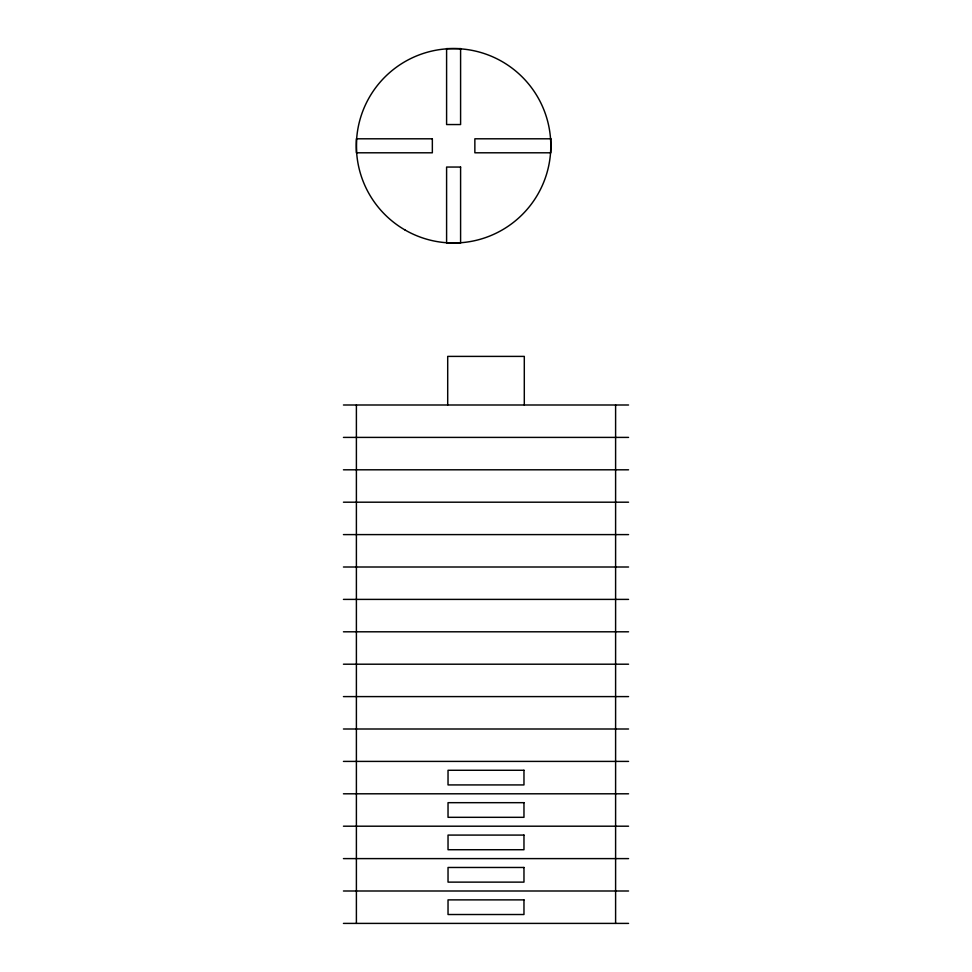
<?xml version="1.0" encoding="UTF-8"?>
<svg xmlns="http://www.w3.org/2000/svg" width="972" height="972" viewBox="0 0 972 972"><rect width="100%" height="100%" fill="white"/><g stroke="black" fill="none" stroke-linecap="round" stroke-linejoin="round"><path stroke-width="1.46" d="M343.444 404.996L628.556 404.996M343.444 437.4L628.556 437.4M343.444 469.804L628.556 469.804M343.444 502.196L628.556 502.196M343.444 534.6L628.556 534.6M343.444 567.004L628.556 567.004M343.444 599.396L628.556 599.396M343.444 631.8L628.556 631.8M343.444 664.204L628.556 664.204M343.444 696.596L628.556 696.596M343.444 729L628.556 729M343.444 761.404L628.556 761.404M343.444 793.796L628.556 793.796M343.444 826.2L628.556 826.2M343.444 858.604L628.556 858.604M343.444 890.996L628.556 890.996M343.444 923.4L628.556 923.4M615.604 404.996L615.604 923.4M524.297 404.996L524.297 356.396L447.703 356.396L447.703 404.996M356.396 404.996L356.396 923.4M460.594 48.6L446.598 48.6L446.598 124.55L460.594 124.55L460.594 48.6M432.346 138.802L356.396 138.802L356.396 152.798L432.346 152.798L432.346 138.802M550.796 138.802L474.858 138.802L474.858 152.798L550.796 152.798L550.796 138.802M460.594 167.05L446.598 167.05L446.598 243L460.594 243L460.594 167.05M523.969 770.274L448.031 770.274L448.031 784.926L523.969 784.926L523.969 770.274M523.969 802.678L448.031 802.678L448.031 817.318L523.969 817.318L523.969 802.678M523.969 835.082L448.031 835.082L448.031 849.722L523.969 849.722L523.969 835.082M523.969 867.474L448.031 867.474L448.031 882.126L523.969 882.126L523.969 867.474M523.969 899.878L448.031 899.878L448.031 914.518L523.969 914.518L523.969 899.878M404.996 229.975A97.2 97.2 0 0 0 550.796 145.8A97.2 97.2 0 0 0 404.996 61.625A97.2 97.2 0 0 0 404.996 229.975"/></g></svg>
